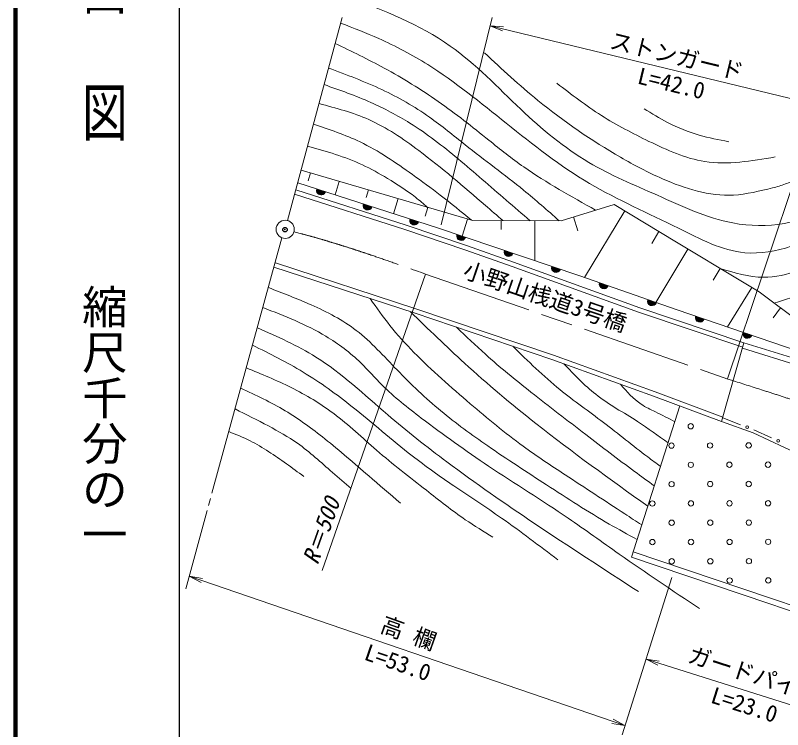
# Model space of a CAD drawing. Units: millimetres, scale not verified. Extents: x 40000 to 680000, y 20000 to 380000.
# Drawn here: x 40000 to 124368, y 242006 to 320558 of the extents above; entities that cross this region are included whole.
import ezdxf
from ezdxf.enums import TextEntityAlignment as Align

# ---------------------------------------------------------------- set-up
doc = ezdxf.new("R2010")
doc.units = ezdxf.units.MM
doc.header["$LTSCALE"] = 1000
doc.header["$PDMODE"] = 32
doc.header["$PDSIZE"] = 500
doc.linetypes.add('CHAIN', pattern=[18.5, 12, -1.5, 3.5, -1.5])
for name, color, linetype, lineweight in [('M-BGD', 7, 'Continuous', 13), ('M-BMK', 2, 'CHAIN', 13), ('M-BMK-SRVR', 3, 'Continuous', 13), ('M-STR-HTXT', 7, 'Continuous', 13), ('M-STR-STR1', 1, 'Continuous', 13), ('M-TTL', 2, 'Continuous', 140), ('M-TTL-BAND', 7, 'Continuous', 25), ('M-TTL-TXT', 7, 'Continuous', 13)]:
    doc.layers.add(name, color=color, linetype=linetype, lineweight=lineweight)
doc.layers.add('M-OTRS', color=6, linetype='Continuous')
doc.styles.add('@ＭＳ ゴシック', font='')
doc.styles.add('ＭＳ ゴシック', font='')
doc.styles.get('@ＭＳ ゴシック').set_extended_font_data('@MS Gothic')
doc.styles.get('ＭＳ ゴシック').set_extended_font_data('MS Gothic')

# ---------------------------------------------------------------- blocks, each defined once
blk = doc.blocks.new('open_arrow')
at = {"color": 0, "linetype": 'Continuous', "lineweight": -2}
blk.add_lwpolyline([(7.5, 1.25), (0, 0), (7.5, -1.25)], dxfattribs=at)

msp = doc.modelspace()

# ---------------------------------------------------------------- linework, layer by layer
at = {"layer": 'M-BGD'}
for p, q in [((71422, 303527), (90296, 297986)), ((72180, 302355), (72437, 303229)), ((71051, 302146), (86423, 297173)), ((75174, 300812), (75611, 302297)), ((78584, 300522), (78828, 301353)), ((70686, 300877), (82815, 297022)), ((81593, 298736), (82081, 300398)), ((100011, 297974), (105829, 299750)), ((105829, 299750), (112692, 295607)), ((85069, 298474), (85352, 299437)), ((102583, 291729), (106999, 299044)), ((89141, 296259), (89699, 298161)), ((90296, 297986), (100011, 297974)), ((93427, 296993), (93428, 297982)), ((97129, 293571), (97134, 297978)), ((101836, 296878), (101374, 298390)), ((82815, 297022), (89432, 294765)), ((86423, 297173), (102059, 291913)), ((109980, 295476), (110762, 296772)), ((112692, 295607), (119787, 291364)), ((89432, 294765), (94621, 292941)), ((110427, 288968), (113947, 294856)), ((68593, 293352), (84019, 288300)), ((94621, 292941), (108514, 287926)), ((116737, 291448), (117503, 292730)), ((102059, 291913), (112658, 288207)), ((119787, 291364), (121786, 290137)), ((118293, 286289), (120964, 290642)), ((121786, 290137), (128018, 285493)), ((84019, 288300), (99160, 283180)), ((108514, 287926), (119978, 284065)), ((112658, 288207), (128331, 282872)), ((123333, 287285), (124148, 288378)), ((120116, 284546), (132559, 280655)), ((119951, 283969), (132397, 280077)), ((99160, 283180), (110354, 279148)), ((110354, 279148), (117778, 276382)), ((113081, 277598), (107746, 260983)), ((117640, 275900), (121115, 274652)), ((117786, 276286), (119732, 275542)), ((121115, 274652), (134770, 268262)), ((121192, 274984), (123144, 274091)), ((107930, 261554), (123034, 256454)), ((107746, 260983), (122842, 255885)), ((122842, 255885), (127265, 254387)), ((123034, 256454), (127469, 254952))]:
    msp.add_line(p, q, dxfattribs=at)
for centre, radius in [((114263, 275370), 295), ((120462, 275263), 150), ((112147, 273244), 295), ((116389, 273254), 295), ((120632, 273263), 295), ((123875, 273755), 150), ((114273, 271128), 295), ((118515, 271137), 295), ((122758, 271146), 295), ((112156, 269002), 295), ((116399, 269011), 295), ((120641, 269020), 295), ((110039, 266876), 295), ((114282, 266885), 295), ((118525, 266894), 295), ((122767, 266904), 295), ((112165, 264759), 295), ((116408, 264768), 295), ((120651, 264778), 295), ((110049, 262633), 295), ((114291, 262642), 295), ((118534, 262652), 295), ((122777, 262661), 295), ((112175, 260516), 295), ((116417, 260526), 295), ((120660, 260535), 295), ((118543, 258409), 295), ((122786, 258419), 295)]:
    msp.add_circle(centre, radius, dxfattribs=at)
for centre, radius, start, end in [((73613, 301317), 500, 162.0749, 342.0749), ((73613, 301317), 500, 162.0749, 342.0749), ((73613, 301317), 450, 162.0749, 342.0749), ((73613, 301317), 400, 162.0749, 342.0749), ((73613, 301317), 350, 162.0749, 342.0749), ((73613, 301317), 300, 162.0749, 342.0749), ((73613, 301317), 250, 162.0749, 342.0749), ((73613, 301317), 200, 162.0749, 342.0749), ((73613, 301317), 150, 162.0749, 342.0749), ((73613, 301317), 100, 162.0749, 342.0749), ((73613, 301317), 50, 162.0749, 342.0749), ((78737, 299660), 500, 162.0749, 342.0749), ((78737, 299660), 500, 162.0749, 342.0749), ((78737, 299660), 450, 162.0749, 342.0749), ((78737, 299660), 400, 162.0749, 342.0749), ((78737, 299660), 350, 162.0749, 342.0749), ((78737, 299660), 300, 162.0749, 342.0749), ((78737, 299660), 250, 162.0749, 342.0749), ((78737, 299660), 200, 162.0749, 342.0749), ((78737, 299660), 150, 162.0749, 342.0749), ((78737, 299660), 100, 162.0749, 342.0749), ((78737, 299660), 50, 162.0749, 342.0749), ((83861, 298002), 500, 162.0749, 342.0749), ((83861, 298002), 500, 162.0749, 342.0749), ((83861, 298002), 450, 162.0749, 342.0749), ((83861, 298002), 400, 162.0749, 342.0749), ((83861, 298002), 350, 162.0749, 342.0749), ((83861, 298002), 300, 162.0749, 342.0749), ((83861, 298002), 250, 162.0749, 342.0749), ((83861, 298002), 200, 162.0749, 342.0749), ((83861, 298002), 150, 162.0749, 342.0749), ((83861, 298002), 100, 162.0749, 342.0749), ((83861, 298002), 50, 162.0749, 342.0749), ((89029, 296297), 500, 161.40459, 341.40459), ((89029, 296297), 500, 161.40459, 341.40459), ((89029, 296297), 450, 161.40459, 341.40459), ((89029, 296297), 400, 161.40459, 341.40459), ((89029, 296297), 350, 161.40459, 341.40459), ((89029, 296297), 300, 161.40459, 341.40459), ((89029, 296297), 250, 161.40459, 341.40459), ((89029, 296297), 200, 161.40459, 341.40459), ((89029, 296297), 150, 161.40459, 341.40459), ((89029, 296297), 100, 161.40459, 341.40459), ((89029, 296297), 50, 161.40459, 341.40459), ((94241, 294543), 500, 161.40459, 341.40459), ((94241, 294543), 500, 161.40459, 341.40459), ((94241, 294543), 450, 161.40459, 341.40459), ((94241, 294543), 400, 161.40459, 341.40459), ((94241, 294543), 350, 161.40459, 341.40459), ((94241, 294543), 300, 161.40459, 341.40459), ((94241, 294543), 250, 161.40459, 341.40459), ((94241, 294543), 200, 161.40459, 341.40459), ((94241, 294543), 150, 161.40459, 341.40459), ((94241, 294543), 100, 161.40459, 341.40459), ((94241, 294543), 50, 161.40459, 341.40459), ((99453, 292789), 500, 161.40459, 341.40459), ((99453, 292789), 500, 161.40459, 341.40459), ((99453, 292789), 450, 161.40459, 341.40459), ((99453, 292789), 400, 161.40459, 341.40459), ((99453, 292789), 350, 161.40459, 341.40459), ((99453, 292789), 300, 161.40459, 341.40459), ((99453, 292789), 250, 161.40459, 341.40459), ((99453, 292789), 200, 161.40459, 341.40459), ((99453, 292789), 150, 161.40459, 341.40459), ((99453, 292789), 100, 161.40459, 341.40459), ((99453, 292789), 50, 161.40459, 341.40459), ((104709, 290986), 500, 160.72841, 340.72841), ((104709, 290986), 500, 160.72841, 340.72841), ((104709, 290986), 450, 160.72841, 340.72841), ((104709, 290986), 400, 160.72841, 340.72841), ((104709, 290986), 350, 160.72841, 340.72841), ((104709, 290986), 300, 160.72841, 340.72841), ((104709, 290986), 250, 160.72841, 340.72841), ((104709, 290986), 200, 160.72841, 340.72841), ((104709, 290986), 150, 160.72841, 340.72841), ((104709, 290986), 100, 160.72841, 340.72841), ((104709, 290986), 50, 160.72841, 340.72841), ((110008, 289133), 500, 160.72841, 340.72841), ((110008, 289133), 500, 160.72841, 340.72841), ((110008, 289133), 450, 160.72841, 340.72841), ((110008, 289133), 400, 160.72841, 340.72841), ((110008, 289133), 350, 160.72841, 340.72841), ((110008, 289133), 300, 160.72841, 340.72841), ((110008, 289133), 250, 160.72841, 340.72841), ((110008, 289133), 200, 160.72841, 340.72841), ((110008, 289133), 150, 160.72841, 340.72841), ((110008, 289133), 100, 160.72841, 340.72841), ((110008, 289133), 50, 160.72841, 340.72841), ((115270, 287318), 500, 161.20157, 341.20157), ((115270, 287318), 500, 161.20157, 341.20157), ((115270, 287318), 450, 161.20157, 341.20157), ((115270, 287318), 400, 161.20157, 341.20157), ((115270, 287318), 350, 161.20157, 341.20157), ((115270, 287318), 300, 161.20157, 341.20157), ((115270, 287318), 250, 161.20157, 341.20157), ((115270, 287318), 200, 161.20157, 341.20157), ((115270, 287318), 150, 161.20157, 341.20157), ((115270, 287318), 100, 161.20157, 341.20157), ((115270, 287318), 50, 161.20157, 341.20157), ((120495, 285539), 500, 161.20157, 341.20157), ((120495, 285539), 500, 161.20157, 341.20157), ((120495, 285539), 450, 161.20157, 341.20157), ((120495, 285539), 400, 161.20157, 341.20157), ((120495, 285539), 350, 161.20157, 341.20157), ((120495, 285539), 300, 161.20157, 341.20157), ((120495, 285539), 250, 161.20157, 341.20157), ((120495, 285539), 200, 161.20157, 341.20157), ((120495, 285539), 150, 161.20157, 341.20157), ((120495, 285539), 100, 161.20157, 341.20157), ((120495, 285539), 50, 161.20157, 341.20157)]:
    msp.add_arc(centre, radius, start, end, dxfattribs=at)
for points, knots in [([(76554, 322635), (80505, 321099), (84456, 319563), (87826, 317180), (90629, 315198), (93031, 312629), (95580, 310225), (97902, 308036), (100346, 305984), (103054, 304384), (105439, 302975), (108029, 301916), (110592, 300775), (113304, 299568), (115987, 298268), (118895, 297726), (120752, 297380), (122701, 297343), (124543, 297669), (127199, 298138), (129632, 299361), (132137, 300614), (134130, 301611), (136168, 302627), (138268, 302719), (140433, 302814), (142665, 301927), (144686, 300851), (146733, 299761), (148564, 298478), (150272, 297028), (153236, 294513), (155833, 291493), (158866, 289029), (162137, 286371), (165916, 284360), (169757, 282569), (172614, 281236), (175506, 280026), (178398, 278815)], [0, 0, 0, 0, 1, 1, 1, 2, 2, 2, 3, 3, 3, 4, 4, 4, 5, 5, 5, 6, 6, 6, 7, 7, 7, 8, 8, 8, 9, 9, 9, 10, 10, 10, 11, 11, 11, 12, 12, 12, 13, 13, 13, 13]), ([(75767, 319705), (77174, 319161), (78581, 318618), (79959, 318003), (81815, 317176), (83618, 316220), (85337, 315144), (88382, 313236), (91161, 310949), (93980, 308687), (96928, 306322), (99919, 303983), (103128, 302084), (106242, 300241), (109563, 298812), (112901, 297155), (115282, 295973), (117673, 294675), (120227, 294452), (121908, 294305), (123659, 294624), (125316, 295160), (127777, 295957), (130030, 297234), (132491, 297756), (133866, 298047), (135305, 298103), (136744, 298044), (138539, 297970), (140334, 297718), (141975, 297080), (143488, 296491), (144872, 295575), (146234, 294649), (148403, 293173), (150519, 291670), (152450, 289921), (154060, 288462), (155542, 286833), (157270, 285539), (159330, 283997), (161740, 282932), (164111, 281859), (165681, 281149), (167234, 280435), (168788, 279721)], [0, 0, 0, 0, 1, 1, 1, 2, 2, 2, 3, 3, 3, 4, 4, 4, 5, 5, 5, 6, 6, 6, 7, 7, 7, 8, 8, 8, 9, 9, 9, 10, 10, 10, 11, 11, 11, 12, 12, 12, 13, 13, 13, 14, 14, 14, 15, 15, 15, 15]), ([(75168, 317474), (76976, 316595), (78785, 315717), (80551, 314757), (82597, 313646), (84588, 312425), (86494, 311090), (88410, 309747), (90241, 308288), (92069, 306824), (93325, 305819), (94579, 304811), (95894, 303888), (97157, 303002), (98477, 302196), (99809, 301413), (101132, 300636), (102466, 299884), (103801, 299131)], [0, 0, 0, 0, 1, 1, 1, 2, 2, 2, 3, 3, 3, 4, 4, 4, 5, 5, 5, 6, 6, 6, 6]), ([(91593, 316421), (93513, 314643), (95433, 312865), (97461, 311205), (100307, 308875), (103365, 306779), (106539, 304950), (108029, 304091), (109544, 303291), (111145, 302590), (113625, 301503), (116310, 300652), (118958, 300794), (120406, 300872), (121843, 301246), (123269, 301584), (123507, 301640), (123745, 301695), (123977, 301771), (124210, 301847), (124438, 301944), (124670, 302026), (124892, 302103), (125118, 302167), (125345, 302231)], [0, 0, 0, 0, 1, 1, 1, 2, 2, 2, 3, 3, 3, 4, 4, 4, 5, 5, 5, 6, 6, 6, 7, 7, 7, 8, 8, 8, 8]), ([(74439, 314760), (76415, 314022), (78392, 313284), (80301, 312386), (82121, 311531), (83880, 310531), (85523, 309374), (86885, 308414), (88167, 307348), (89475, 306314), (91599, 304635), (93791, 303044), (95885, 301332), (97214, 300245), (98504, 299110), (99793, 297974)], [0, 0, 0, 0, 1, 1, 1, 2, 2, 2, 3, 3, 3, 4, 4, 4, 5, 5, 5, 5]), ([(99548, 313092), (101147, 311858), (102746, 310623), (104437, 309547), (106105, 308485), (107863, 307578), (109672, 306700), (111654, 305738), (113698, 304812), (115813, 304482), (118325, 304090), (120938, 304539), (123551, 304987)], [0, 0, 0, 0, 1, 1, 1, 2, 2, 2, 3, 3, 3, 4, 4, 4, 4]), ([(73950, 312941), (75676, 312330), (77403, 311720), (79077, 310981), (80560, 310326), (82002, 309570), (83377, 308711), (85247, 307544), (86993, 306188), (88689, 304778), (90475, 303294), (92204, 301749), (93959, 300232), (94833, 299476), (95713, 298727), (96594, 297978)], [0, 0, 0, 0, 1, 1, 1, 2, 2, 2, 3, 3, 3, 4, 4, 4, 5, 5, 5, 5]), ([(73388, 310847), (75254, 310359), (77120, 309871), (78862, 309096), (80819, 308224), (82618, 306989), (84348, 305689), (86892, 303778), (89289, 301727), (91681, 299657), (92325, 299099), (92969, 298541), (93613, 297982)], [0, 0, 0, 0, 1, 1, 1, 2, 2, 2, 3, 3, 3, 4, 4, 4, 4]), ([(109135, 310285), (109982, 309761), (110829, 309237), (111713, 308779), (112822, 308204), (113989, 307732), (115188, 307387), (116254, 307080), (117345, 306873), (118437, 306666)], [0, 0, 0, 0, 1, 1, 1, 2, 2, 2, 3, 3, 3, 3]), ([(72778, 308578), (74520, 308002), (76261, 307425), (77903, 306639), (79933, 305668), (81812, 304375), (83653, 303058), (84691, 302314), (85718, 301563), (86726, 300785), (87889, 299888), (89028, 298956), (90166, 298024)], [0, 0, 0, 0, 1, 1, 1, 2, 2, 2, 3, 3, 3, 4, 4, 4, 4]), ([(72134, 306180), (74187, 305594), (76240, 305007), (78161, 304115), (79104, 303677), (80015, 303165), (80911, 302629), (81973, 301992), (83014, 301321), (83986, 300560), (84444, 300201), (84888, 299822), (85331, 299444)], [0, 0, 0, 0, 1, 1, 1, 2, 2, 2, 3, 3, 3, 4, 4, 4, 4]), ([(117493, 292736), (119076, 292245), (120659, 291755), (122264, 291754), (123552, 291754), (124854, 292069), (126102, 292489), (127777, 293054), (129353, 293808), (131001, 294368), (132119, 294748), (133270, 295038), (134449, 295257), (135764, 295502), (137114, 295659), (138417, 295474), (139991, 295249), (141496, 294523), (142857, 293642), (144895, 292321), (146609, 290651), (148315, 288958), (149900, 287385), (151478, 285793), (153228, 284429), (155524, 282641), (158116, 281248), (160709, 279854)], [0, 0, 0, 0, 1, 1, 1, 2, 2, 2, 3, 3, 3, 4, 4, 4, 5, 5, 5, 6, 6, 6, 7, 7, 7, 8, 8, 8, 9, 9, 9, 9]), ([(123442, 288903), (125858, 289701), (128275, 290498), (130734, 291161), (132591, 291662), (134473, 292085), (136424, 292097), (138381, 292108), (140408, 291704), (142043, 290724), (143736, 289710), (145008, 288079), (146437, 286657), (148057, 285045), (149879, 283702), (151755, 282437), (152922, 281650), (154110, 280894), (155298, 280137)], [0, 0, 0, 0, 1, 1, 1, 2, 2, 2, 3, 3, 3, 4, 4, 4, 5, 5, 5, 6, 6, 6, 6]), ([(67818, 290617), (69402, 290014), (70985, 289411), (72542, 288717), (74280, 287943), (75986, 287056), (77482, 285909), (79127, 284648), (80520, 283072), (81970, 281565), (83502, 279973), (85097, 278459), (86789, 277057), (88437, 275691), (90175, 274431), (91939, 273212), (94072, 271738), (96242, 270325), (98416, 268914), (100688, 267440), (102963, 265968), (105308, 264618), (106319, 264036), (107343, 263476), (108367, 262916)], [0, 0, 0, 0, 1, 1, 1, 2, 2, 2, 3, 3, 3, 4, 4, 4, 5, 5, 5, 6, 6, 6, 7, 7, 7, 8, 8, 8, 8]), ([(79026, 289409), (79725, 288405), (80424, 287402), (81184, 286446), (82008, 285412), (82904, 284434), (83832, 283491), (85791, 281501), (87895, 279663), (90021, 277852), (91916, 276238), (93829, 274645), (95836, 273179), (97337, 272084), (98891, 271059), (100445, 270038), (102631, 268603), (104819, 267173), (107006, 265741), (107631, 265332), (108255, 264922), (108880, 264513)], [0, 0, 0, 0, 1, 1, 1, 2, 2, 2, 3, 3, 3, 4, 4, 4, 5, 5, 5, 6, 6, 6, 7, 7, 7, 7]), ([(67219, 288427), (69592, 287500), (71966, 286574), (74142, 285269), (75522, 284441), (76823, 283461), (77979, 282340), (78794, 281550), (79537, 280690), (80338, 279889), (81661, 278565), (83142, 277402), (84639, 276267), (87058, 274431), (89519, 272667), (92037, 270984), (94934, 269047), (97906, 267218), (100786, 265254), (102670, 263969), (104516, 262627), (106383, 261316), (109296, 259270), (112262, 257300), (115228, 255330)], [0, 0, 0, 0, 1, 1, 1, 2, 2, 2, 3, 3, 3, 4, 4, 4, 5, 5, 5, 6, 6, 6, 7, 7, 7, 8, 8, 8, 8]), ([(83458, 287958), (85416, 286053), (87375, 284149), (89394, 282308), (91922, 280002), (94543, 277797), (97229, 275677), (101237, 272516), (105389, 269546), (109542, 266576)], [0, 0, 0, 0, 1, 1, 1, 2, 2, 2, 3, 3, 3, 3]), ([(66611, 286207), (68819, 285229), (71027, 284250), (73050, 282982), (75893, 281200), (78370, 278846), (80940, 276640), (83055, 274826), (85233, 273112), (87455, 271452), (90595, 269106), (93823, 266868), (97081, 264680), (100866, 262139), (104691, 259664), (108516, 257190)], [0, 0, 0, 0, 1, 1, 1, 2, 2, 2, 3, 3, 3, 4, 4, 4, 5, 5, 5, 5]), ([(88521, 286250), (89563, 285249), (90605, 284247), (91681, 283284), (93296, 281838), (94988, 280478), (96691, 279135), (98689, 277559), (100702, 276006), (102720, 274457), (104498, 273092), (106279, 271729), (108083, 270397), (108806, 269864), (109532, 269336), (110259, 268808)], [0, 0, 0, 0, 1, 1, 1, 2, 2, 2, 3, 3, 3, 4, 4, 4, 5, 5, 5, 5]), ([(66085, 284289), (67967, 283352), (69848, 282416), (71642, 281330), (73528, 280189), (75317, 278884), (77047, 277510), (79269, 275745), (81392, 273867), (83628, 272128), (85116, 270971), (86652, 269876), (88211, 268814), (89957, 267624), (91729, 266476), (93459, 265267), (95565, 263794), (97606, 262230), (99648, 260666)], [0, 0, 0, 0, 1, 1, 1, 2, 2, 2, 3, 3, 3, 4, 4, 4, 5, 5, 5, 6, 6, 6, 6]), ([(94699, 284161), (96381, 282523), (98063, 280886), (99876, 279407), (101425, 278145), (103069, 276998), (104664, 275789), (106306, 274544), (107895, 273232), (109540, 271994), (110006, 271643), (110477, 271299), (110948, 270954)], [0, 0, 0, 0, 1, 1, 1, 2, 2, 2, 3, 3, 3, 4, 4, 4, 4]), ([(100325, 282229), (101439, 281052), (102553, 279874), (103816, 278885), (105253, 277760), (106881, 276879), (108425, 275886), (109574, 275147), (110677, 274345), (111779, 273543)], [0, 0, 0, 0, 1, 1, 1, 2, 2, 2, 3, 3, 3, 3]), ([(65398, 281781), (67061, 281105), (68723, 280428), (70330, 279626), (71965, 278808), (73543, 277860), (75003, 276762), (76654, 275521), (78155, 274089), (79719, 272738), (81492, 271205), (83347, 269776), (85191, 268327), (86599, 267221), (88000, 266104), (89477, 265097), (90468, 264421), (91493, 263794), (92518, 263167)], [0, 0, 0, 0, 1, 1, 1, 2, 2, 2, 3, 3, 3, 4, 4, 4, 5, 5, 5, 6, 6, 6, 6]), ([(64789, 279559), (66444, 278784), (68099, 278009), (69663, 277077), (71192, 276164), (72634, 275101), (74031, 273989), (75677, 272677), (77260, 271298), (78849, 269923), (80011, 268919), (81176, 267917), (82341, 266915)], [0, 0, 0, 0, 1, 1, 1, 2, 2, 2, 3, 3, 3, 4, 4, 4, 4]), ([(106543, 279989), (107246, 279181), (107949, 278372), (108820, 277790), (109304, 277465), (109840, 277211), (110370, 276952), (111096, 276598), (111812, 276236), (112527, 275873)], [0, 0, 0, 0, 1, 1, 1, 2, 2, 2, 3, 3, 3, 3]), ([(64162, 277268), (65391, 276658), (66619, 276048), (67832, 275402), (68926, 274818), (70006, 274205), (71016, 273493), (72373, 272535), (73601, 271400), (74854, 270302), (75543, 269698), (76240, 269105), (76937, 268513)], [0, 0, 0, 0, 1, 1, 1, 2, 2, 2, 3, 3, 3, 4, 4, 4, 4]), ([(63480, 274778), (64267, 274466), (65054, 274154), (65808, 273775), (66514, 273419), (67192, 273004), (67858, 272575), (68516, 272150), (69162, 271710), (69799, 271256), (70447, 270794), (71085, 270316), (71722, 269839)], [0, 0, 0, 0, 1, 1, 1, 2, 2, 2, 3, 3, 3, 4, 4, 4, 4])]:
    msp.add_open_spline(points, degree=3, knots=knots, dxfattribs=at)
at = {"layer": 'M-BMK'}
msp.add_line((85114, 292104), (118349, 280557), dxfattribs=at)
for points, knots in [([(70640, 296761), (71365, 296565), (72091, 296368), (72814, 296164), (74166, 295783), (75509, 295376), (76846, 294947), (78147, 294529), (79440, 294089), (80732, 293642), (82195, 293135), (83654, 292620), (85114, 292104)], [0, 0, 0, 0, 1, 1, 1, 2, 2, 2, 3, 3, 3, 4, 4, 4, 4]), ([(118349, 280557), (120549, 279860), (122748, 279162), (124941, 278441), (126931, 277787), (128916, 277113), (130922, 276513), (133333, 275792), (135776, 275177), (138208, 274526), (139928, 274066), (141644, 273587), (143368, 273142), (145532, 272584), (147710, 272081), (149894, 271609), (152138, 271125), (154388, 270675), (156633, 270198), (159216, 269649), (161791, 269065), (164366, 268481)], [0, 0, 0, 0, 1, 1, 1, 2, 2, 2, 3, 3, 3, 4, 4, 4, 5, 5, 5, 6, 6, 6, 7, 7, 7, 7])]:
    msp.add_open_spline(points, degree=3, knots=knots, dxfattribs=at)
at = {"layer": 'M-BMK-SRVR'}
for p, q in [((75930, 320312), (69935, 297991)), ((69318, 296091), (61622, 267994)), ((61463, 267415), (61252, 266644)), ((61106, 266112), (58749, 257506))]:
    msp.add_line(p, q, dxfattribs=at)
msp.add_circle((69673, 297026), 1000, dxfattribs=at)
at = {"layer": 'M-OTRS'}
msp.add_point((69645, 296990), dxfattribs=at)
at = {"layer": 'M-STR-HTXT'}
for p, q in [((118306, 280572), (128053, 309643)), ((85116, 292103), (73744, 259507))]:
    msp.add_line(p, q, dxfattribs=at)
at = {"layer": 'M-STR-STR1'}
for p, q in [((70838, 301353), (82972, 297497)), ((82972, 297497), (89595, 295237)), ((89595, 295237), (94789, 293412)), ((68438, 292877), (83861, 287826)), ((94789, 293412), (108678, 288398)), ((83861, 287826), (98995, 282708)), ((108678, 288398), (120116, 284546)), ((117640, 275900), (120116, 284546)), ((98995, 282708), (110182, 278678)), ((110182, 278678), (117640, 275900))]:
    msp.add_line(p, q, dxfattribs=at)
at = {"layer": 'M-TTL'}
msp.add_line((40000, 380000), (40000, 20000), dxfattribs=at)
at = {"layer": 'M-TTL-BAND'}
msp.add_line((58000, 370000), (58000, 20000), dxfattribs=at)
at = {"layer": 'M-TTL-TXT'}
for p, q in [((86810, 297502), (92443, 320307)), ((92223, 319418), (132525, 309638)), ((59125, 258879), (107025, 242448)), ((112188, 258720), (106705, 241440)), ((131262, 242806), (109345, 249760))]:
    msp.add_line(p, q, dxfattribs=at)

# ---------------------------------------------------------------- block references
at = {"layer": 'M-TTL-TXT', "xscale": 193, "yscale": 193}
for p, rotation in [((92223, 319418), 346.4), ((59125, 258879), 341.1), ((109345, 249760), 342.4), ((107025, 242448), 161.1)]:
    msp.add_blockref('open_arrow', p, dxfattribs=dict(at, rotation=rotation))

# ---------------------------------------------------------------- texts
at = {"layer": 'M-STR-HTXT', "style": 'ＭＳ ゴシック', "oblique": 15}
msp.add_text('R＝500', height=1833, rotation=70.35, dxfattribs=at).set_placement((73755, 259860), align=Align.BOTTOM_LEFT)
at = {"layer": 'M-STR-STR1', "style": 'ＭＳ ゴシック'}
msp.add_text('小野山桟道3号橋', height=1833, rotation=341.049, dxfattribs=at).set_placement((88925, 291280), align=Align.BOTTOM_LEFT)
at = {"layer": 'M-TTL-BAND', "style": '@ＭＳ ゴシック', "width": 1.4}
msp.add_text('平  面  図', height=3666, rotation=270, dxfattribs=at).set_placement((49777, 306475), align=Align.MIDDLE_RIGHT)
at = {"layer": 'M-TTL-BAND', "style": '@ＭＳ ゴシック'}
msp.add_text('縮尺千分の一', height=3666, rotation=270, dxfattribs=at).set_placement((49777, 261030), align=Align.MIDDLE_RIGHT)
at = {"layer": 'M-TTL-TXT', "style": 'ＭＳ ゴシック'}
for s, rotation, p in [('ストンガード', 346.253, (105097, 316439)), ('L=42.0', 346.36, (108161, 312539)), ('高 欄', 340.367, (79807, 252285)), ('L=53.0', 340.964, (78052, 249223)), ('ガードパイプ', 342.037, (113634, 248960)), ('L=23.0', 342.395, (116166, 244482))]:
    msp.add_text(s, height=1833, rotation=rotation, dxfattribs=at).set_placement(p, align=Align.BOTTOM_LEFT)

doc.saveas('drawing.dxf')
